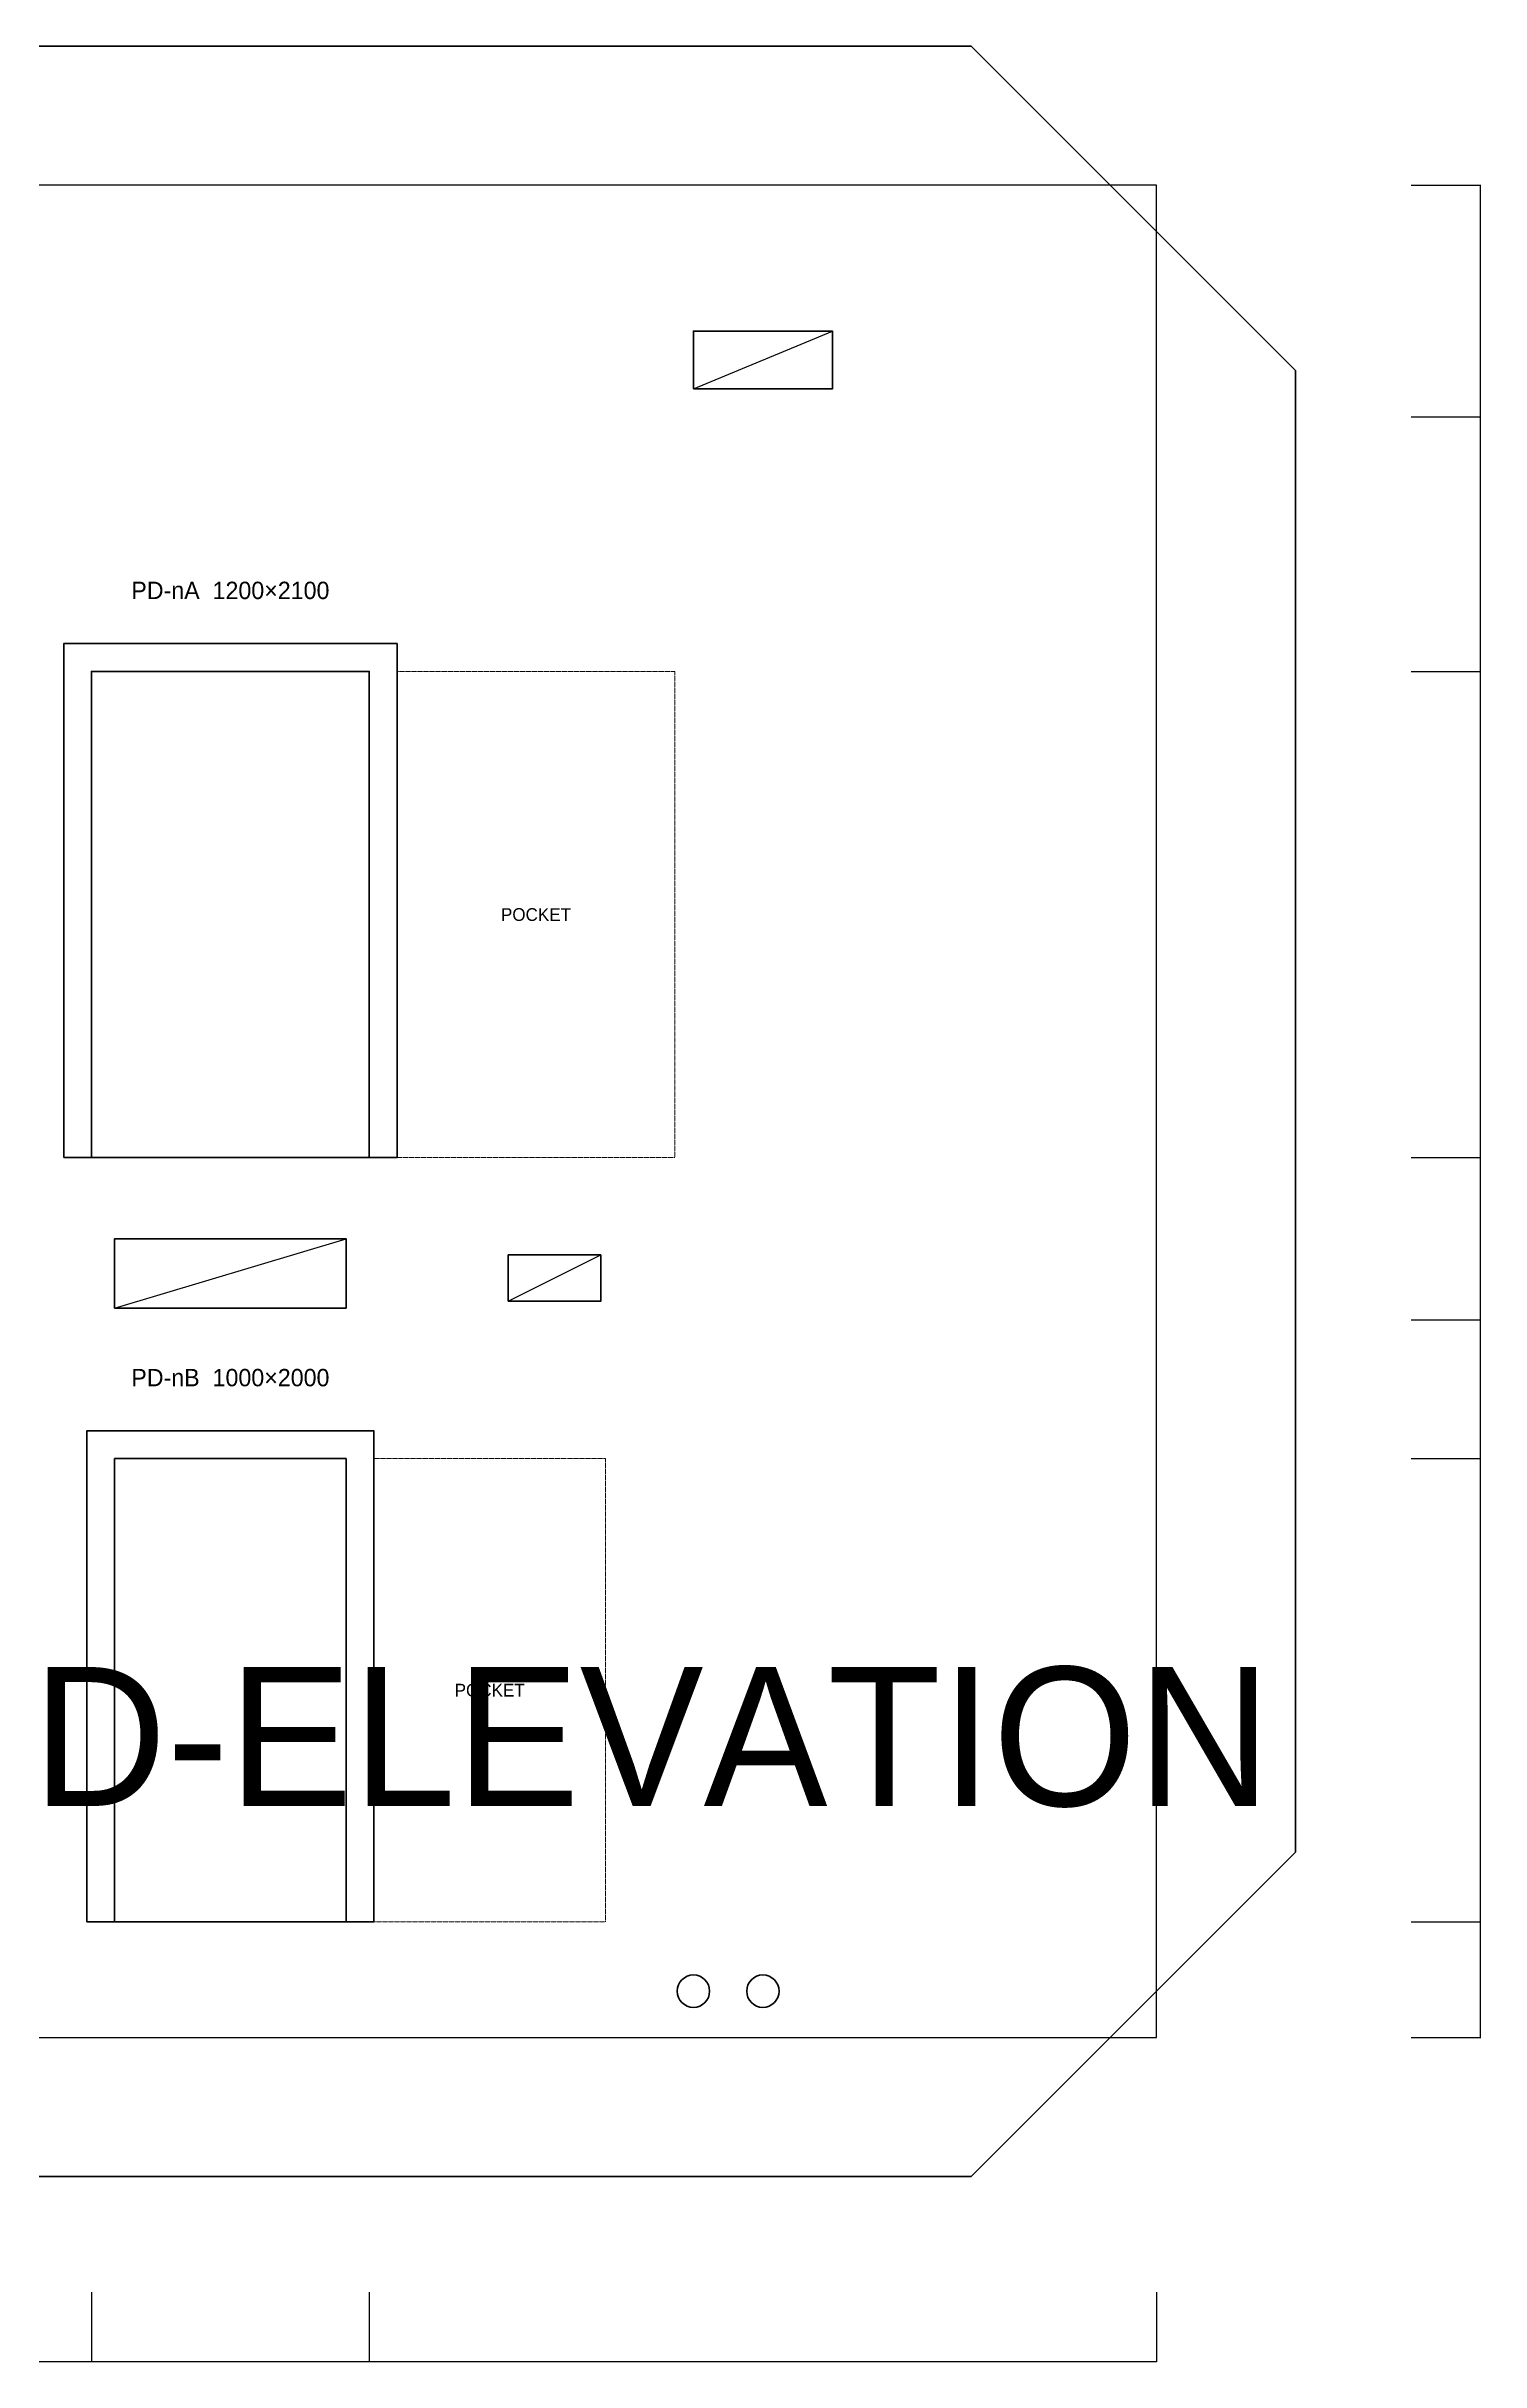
# Model space of a CAD drawing. Header units: millimetres. Extents: x -1300 to 44400, y -5650 to 5350.
# Drawn here: x 38205 to 44400, y -5400 to 4600 of the extents above; entities that cross this region are included whole.
import ezdxf
from ezdxf.enums import TextEntityAlignment as Align

# ---------------------------------------------------------------- set-up
doc = ezdxf.new("R2010")
doc.units = ezdxf.units.MM
doc.linetypes.add('DASHED', pattern=[1.524, 1.27, -0.254])
for name, color, linetype, lineweight in [('A-ANNO-DIMS', 2, 'CONTINUOUS', 18), ('A-ANNO-NOTE', 7, 'CONTINUOUS', 18), ('A-ANNO-TEXT', 7, 'CONTINUOUS', 25), ('A-DOOR-PRES', 1, 'CONTINUOUS', 35), ('A-HIDN', 8, 'DASHED', 18), ('A-POCHE', 7, 'CONTINUOUS', 50), ('M-DUCT-RETN', 30, 'CONTINUOUS', 35), ('M-DUCT-SUPP', 5, 'CONTINUOUS', 35), ('M-HVAC-DAMP', 1, 'CONTINUOUS', 25), ('P-PIPE', 4, 'CONTINUOUS', 35), ('S-STRC', 7, 'CONTINUOUS', 25)]:
    doc.layers.add(name, color=color, linetype=linetype, lineweight=lineweight)
doc.styles.add('OpenSansCondensed-Light', font='OpenSansCondensed-Light.ttf')
doc.dimstyles.new('EZDXF', dxfattribs={"dimtxt": 0.25, "dimasz": 0.175, "dimexe": 0.375, "dimexo": 0.125, "dimgap": 0.1, "dimtad": 1, "dimlfac": 100, "dimzin": 12, "dimdsep": 46, "dimtxsty": 'OpenSansCondensed-Light', "dimblk": 'ARCHTICK', "dimcen": 2.5, "dimazin": 3, "dimtfac": 0.5, "dimtmove": 2, "dimatfit": 3})

# ---------------------------------------------------------------- blocks, each defined once
blk = doc.blocks.new('_ARCHTICK')
at = {"color": 0, "linetype": 'BYBLOCK', "const_width": 0.15}
blk.add_lwpolyline([(-0.5, -0.5), (0.5, 0.5)], dxfattribs=at)

msp = doc.modelspace()

# ---------------------------------------------------------------- linework, layer by layer
at = {"layer": 'A-DOOR-PRES'}
for points in [[(38280, -200), (39720, -200), (39720, 2020), (38280, 2020)], [(38400, -200), (39600, -200), (39600, 1900), (38400, 1900)], [(38380, -3500), (39620, -3500), (39620, -1380), (38380, -1380)], [(38500, -3500), (39500, -3500), (39500, -1500), (38500, -1500)]]:
    msp.add_lwpolyline(points, close=True, dxfattribs=at)
at = {"layer": 'A-HIDN'}
for points in [[(39720, -200), (40920, -200), (40920, 1900), (39720, 1900)], [(39620, -3500), (40620, -3500), (40620, -1500), (39620, -1500)]]:
    msp.add_lwpolyline(points, close=True, dxfattribs=at)
at = {"layer": 'A-POCHE'}
msp.add_lwpolyline([(43600, -3200), (43600, 3200), (42200, 4600), (35800, 4600), (34400, 3200), (34400, -3200), (35800, -4600), (42200, -4600)], close=True, dxfattribs=at)
at = {"layer": 'M-DUCT-RETN'}
for points in [[(38500, -850), (39500, -850), (39500, -550), (38500, -550)], [(40200, -820), (40600, -820), (40600, -620), (40200, -620)]]:
    msp.add_lwpolyline(points, close=True, dxfattribs=at)
at = {"layer": 'M-DUCT-SUPP'}
msp.add_lwpolyline([(41000, 3120), (41600, 3120), (41600, 3370), (41000, 3370)], close=True, dxfattribs=at)
at = {"layer": 'M-HVAC-DAMP'}
for p, q in [((41000, 3120), (41600, 3370)), ((38500, -850), (39500, -550)), ((40200, -820), (40600, -620))]:
    msp.add_line(p, q, dxfattribs=at)
at = {"layer": 'P-PIPE'}
for centre in [(41000, -3800), (41300, -3800)]:
    msp.add_circle(centre, 70, dxfattribs=at)
at = {"layer": 'S-STRC'}
msp.add_lwpolyline([(35000, -4000), (43000, -4000), (43000, 4000), (35000, 4000)], close=True, dxfattribs=at)

# ---------------------------------------------------------------- texts
at = {"layer": 'A-ANNO-NOTE'}
for p in [(40320, 850), (40120, -2500)]:
    msp.add_text('POCKET', height=55, dxfattribs=at).set_placement(p, align=Align.MIDDLE_CENTER)
at = {"layer": 'A-ANNO-TEXT'}
for s, p in [('PD-nA  1200×2100', (39000, 2250)), ('PD-nB  1000×2000', (39000, -1150))]:
    msp.add_text(s, height=75, dxfattribs=at).set_placement(p, align=Align.MIDDLE_CENTER)
msp.add_text('BULKHEAD-ELEVATION', height=600, dxfattribs=at).set_placement((34400, -3000))

# ---------------------------------------------------------------- dimensions: what is measured, and where the dimension line sits
at = {"layer": 'A-ANNO-DIMS'}
for base, p1, p2 in [((44400, 3000), (44100, 3000), (44100, 4000)), ((44400, 1900), (44100, 1900), (44100, 3000)), ((44400, -200), (44100, -200), (44100, 1900)), ((44400, -900), (44100, -900), (44100, -200)), ((44400, -1500), (44100, -1500), (44100, -900)), ((44400, -3500), (44100, -3500), (44100, -1500)), ((44400, -4000), (44100, -4000), (44100, -3500))]:
    msp.add_linear_dim(base=base, p1=p1, p2=p2, angle=90, dimstyle='EZDXF', dxfattribs=at).render()
for base, p1, p2 in [((35000, -5400), (35000, -5100), (38400, -5100)), ((38400, -5400), (38400, -5100), (39600, -5100)), ((39600, -5400), (39600, -5100), (43000, -5100))]:
    msp.add_linear_dim(base=base, p1=p1, p2=p2, dimstyle='EZDXF', dxfattribs=at).render()

doc.saveas('drawing.dxf')
